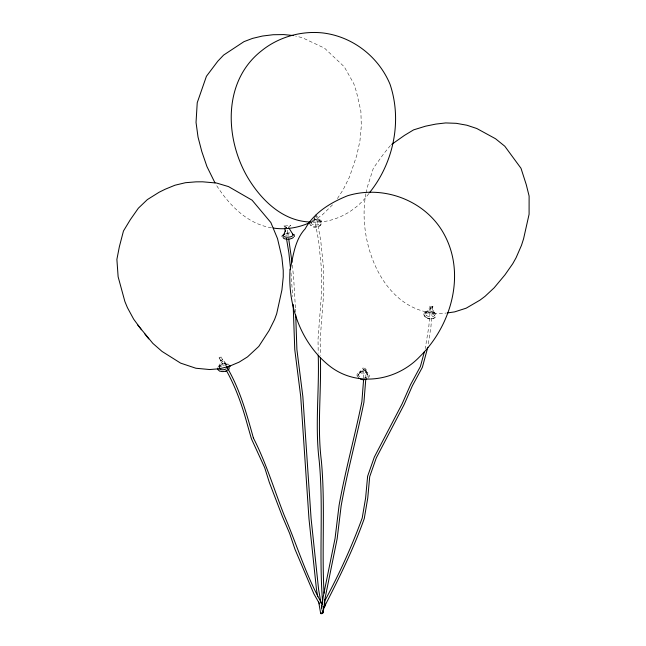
<?xml version="1.0" encoding="UTF-8"?>
<svg xmlns="http://www.w3.org/2000/svg" width="646" height="646" viewBox="0 0 646 646"><rect width="100%" height="100%" fill="white"/><g stroke="black" fill="none" stroke-linecap="round" stroke-linejoin="round"><path stroke-width="0.48" stroke-dasharray="3.23 2.42" d="M363.625 378.072L363.851 369.415M365.765 378.063L365.983 369.383M221.069 360.993L221.11 360.468M430.519 306.85L428.807 326.715L425.238 348.614M432.642 306.898L430.922 326.828L428.12 345.198M219.059 366.831L221.029 361.066M365.886 193.752C356.317 243.97 385.153 318.575 446.273 313.068M366.104 192.823L367.865 185.354L373.38 168.146L383.918 153.473L390.887 144.962M217.839 367.348C219.664 363.472 225.486 362.115 228.983 364.497M219.01 368.357L222.329 361.082L226.972 364.829M288.754 226.867L290.765 225.381L284.531 226.035L285.379 226.342L283.893 225.85L286.541 227.449L285.169 227.715M368.527 378.072C373.533 369.698 352.789 368.793 357.763 377.611M337.398 198.556L343.212 189.625L349.534 176.891L356.802 155.315L359.951 140.755L361.316 125.962L360.872 111.12L356.455 91.829L353.766 83.6L344.31 66.853L324.567 48.175L302.247 37.67L295.618 36.039M310.645 223.193L315.587 216.281L320.335 222.329M368.85 193.558C355.833 211.581 333.861 223.613 311.356 222.087M359.006 373.081L362.551 368.753M425.391 313.027L429.978 307.48L430.163 306.479L429.461 306.018L433.046 306.584C430.543 306.866 434.5 311.994 434.701 314.029M332.529 204.83L321.926 215.231L312.761 221.013M425.238 313.899L431.011 308.126L434.863 315.628M358.498 374.414L363.722 369.262L367.647 374.93M362.495 368.737C362.099 367.033 365.256 369.1 365.063 368.01L364.853 368.769L367.889 374.333M286.759 233.093L289.755 232.883M314.214 219.196C330.058 218.057 317.339 233.634 309.781 224.453M286.646 227.206L284.797 227.715M271.457 227.772C246.885 223.863 228.619 204.467 215.885 184.401M320.416 221.513L316.613 215.514M220.989 356.858A1.066 0.476 -29.8 0 1 219.801 358.005A1.066 0.476 -29.8 0 1 219.398 357.286A1.066 0.476 -29.8 0 1 220.989 356.858L226.342 366.201M219.139 357.908L223.992 366.371M221.102 360.42L220.666 359.927L221.15 360.621C224.202 357.173 222.151 361.485 227.796 364.74A4.861 2.826 -13.3 0 0 222.402 364.263A4.861 2.826 -13.3 0 0 218.913 367.598M286.541 227.449L286.582 227.804M315.918 214.512L320.699 240.264L323.339 266.055L323.84 291.386L320.166 339.449L320.359 355.381M314.384 218.001L318.599 240.667L321.207 266.209L321.7 291.265L318.026 339.344L318.203 353.289M287.252 230.194L288.229 236.04M292.315 265.183L293.647 277.748L295.424 308.199M290.999 272.903L292.686 296.506M295.464 309.168L295.593 312.099M311.17 222.466A5.297 2.972 -1.3 0 1 319.495 221.723A5.297 2.972 -1.3 0 1 318.397 226.423A5.297 2.972 -1.3 0 1 310.637 224.735M313.286 219.963A4.861 2.729 -1.3 0 1 320.287 221.287A4.861 2.729 -1.3 0 1 316.564 224.97A4.861 2.729 -1.3 0 1 310.855 222.369M359.765 376.852A4.861 3.077 5.3 0 1 360.436 372.185A4.861 3.077 5.3 0 1 367.606 373.816A4.861 3.077 5.3 0 1 364.449 377.918M357.965 376.925A5.297 3.351 5.3 0 1 363.076 372.992A5.297 3.351 5.3 0 1 368.163 377.506M219.519 367.517A5.297 3.077 -13.3 0 1 226.601 365.24M285.831 233.69A4.861 1.97 -4.7 0 1 290.676 233.359M285.758 235.305A5.297 2.148 -4.7 0 1 291.039 234.95M423.687 314.287C424.487 319.512 434.669 320.973 436.187 315.644C435.388 310.411 425.205 308.958 423.687 314.287M364.174 369.956A1.066 0.767 -0.4 0 0 365.951 369.585A1.066 0.767 -0.4 0 0 364.627 368.664A1.066 0.767 -0.4 0 0 364.174 369.956M430.882 307.23A1.058 0.517 3.8 0 0 432.618 307.028A1.058 0.517 3.8 0 0 431.245 306.365A1.058 0.517 3.8 0 0 430.882 307.23M426.118 317.428A5.297 2.818 8.9 0 0 434.879 317.097A5.297 2.818 8.9 0 0 428.411 312.914A5.297 2.818 8.9 0 0 426.118 317.428M426.675 315.684A4.861 2.592 8.9 0 0 434.726 315.385A4.861 2.592 8.9 0 0 428.774 311.542A4.861 2.592 8.9 0 0 426.675 315.684"/><path stroke-width="0.97" d="M363.577 379.993L361.873 401.723C354.815 436.349 345.319 470.498 339.085 505.317L335.056 538.441L323.105 597.3L321.514 609.065M365.717 379.985L363.932 402.224C356.891 436.849 347.387 471.007 341.153 505.834L337.147 538.772L325.188 597.639L323.25 612.037M282.027 236.501L282.472 235.176M309.426 223.145L309.765 221.82M424.479 351.432L420.409 366.476L410.541 384.717L402.135 403.798L374.325 457.077L367.622 476.272L365.62 497.953L362.212 518.011C351.892 546.274 339.433 573.64 325.188 600.102M427.805 347.241L422.379 367.299L412.439 385.67L404.041 404.743L376.263 457.957L369.706 476.683L367.744 498.106L364.247 518.625C353.152 549.988 338.294 579.664 323.153 609.178M294.374 236.557L294.051 234.385M283.562 235.047L285.484 230.541M369.407 192.791C393.543 163.042 402.369 120.786 390.022 84.246C378.524 56.606 352.458 36.434 322.685 32.93C301.165 30.628 278.434 37.097 261.63 50.735C222.571 81.13 224.703 138.624 247.935 177.876C261.364 200.187 282.803 221.255 310.379 222.022M229.136 369.076L225.559 371.321M391.686 144.397L404.461 135.394L413.585 129.878L425.52 126.188L435.832 124.089L445.683 122.934L456.278 123.321L466.888 125.227L476.805 128.514L495.522 138.737L504.809 146.238L520.999 168.291L526.272 184.667L529.114 196.069L529.09 214.262L523.567 238.85L521.483 245.335L516.073 257.77L512.763 263.689L504.97 274.841L494.166 287.801L485.041 296.336L480.043 300.091L466.21 308.166L454.639 311.881L447.266 312.955M310.015 222.523C298.589 227.78 285.718 229.952 273.242 228.054M293.72 35.578L283.788 34.577L273.121 34.731L262.454 36.039L252.513 38.397L243.97 41.651L223.621 55.08L217.783 61.217L206.421 76.285L197.232 102.714L196.037 122.393L198.039 137.122L201.81 151.568L206.954 166.587L214.973 182.842M219.713 371.216L217.977 369.673L217.662 368.551M137.388 324.583L152.868 343.406L162.049 351.44L180.589 363.109L195.883 368.244L209.74 369.544L219.301 368.769L228.829 366.492L239.101 362.148L247.483 356.907L258.771 346.442L269.116 330.494L274.574 319.512L276.682 313.754L281.922 289.973L283.247 276.876L283.239 270.311L281.858 257.237L277.514 238.608L270.844 222.515L252.093 200.187L228.531 186.605L216.547 183.036L202.642 181.809L195.996 181.849L185.483 182.705L174.985 185.216L165.239 189.213L159.142 192.225L147.345 199.606L138.349 208.206L130.314 219.688L123.467 230.985L119.349 246.772L116.886 259.385L118.129 276.779L124.896 301.569L127.415 307.633L133.665 319.156L141.482 329.767M144.93 334.071L148.733 338.892M292.929 234.409L288.673 227.658M226.342 366.201C239.65 388.343 246.562 413.448 253.434 438.141M226.415 370.594C235.604 387.067 241.992 404.985 246.95 423.146L251.423 438.796L264.69 467.656L269.39 482.562L282.342 516.364L289.618 533.378L294.947 549.173L313.891 593.86L319.6 603.953M322.427 604.64C306.261 576.547 297.087 545.159 284.288 515.524C274.082 489.579 266.128 462.835 253.377 437.964M229.742 365.442L230.057 366.565M321.03 603.227L318.607 589.483L311.089 518.544L302.837 396.442L296.894 349.518L295.715 315.03M321.377 605.189L321.724 607.151M322.241 610.09L322.766 613.038M317.719 596.654L316.508 589.758L308.966 518.665L300.721 396.579L294.77 349.623L293.139 304.331M318.591 601.579L320.674 613.401M288.714 238.963L292.008 262.284M284.838 228.627L285.322 231.543M286.453 238.342L288.875 252.917L290.571 268.906M324.05 593.165C321.619 549.157 325.423 504.849 321.369 460.913C317.041 426.417 321.442 391.92 320.384 357.375M324.583 599.956L325.043 605.77M322.685 603.017C318.704 555.835 323.67 508.257 319.245 461.107C314.844 425.851 319.423 390.588 318.228 355.276M322.007 612.739A1.066 0.436 -12.4 0 1 322.725 613.159A1.066 0.436 -12.4 0 1 321.433 613.7A1.066 0.436 -12.4 0 1 320.715 613.28M323.565 606.909A1.066 0.686 -29.5 0 1 323.234 608.266M322.935 611.423A1.066 0.856 7.1 0 1 321.918 612.812M324.72 605.286A1.066 0.711 -7.8 0 1 324.736 606.303A1.066 0.711 -7.8 0 1 323.234 606.424M366.791 378.936A5.297 3.351 5.3 0 1 365.693 379.404M364.417 379.67A5.297 3.351 5.3 0 1 360.411 379.105M359.321 378.508A5.297 3.351 5.3 0 1 358.49 377.765M229.249 367.526A5.297 3.077 -13.3 0 1 229.088 368.365M225.446 371.159A5.297 3.077 -13.3 0 1 220.407 371.159M228.466 366.072A4.861 2.826 -13.3 0 1 227.101 368.325M226.116 368.939A4.861 2.826 -13.3 0 1 219.575 368.931M293.486 237.203A5.297 2.148 -4.7 0 1 287.696 239.181A5.297 2.148 -4.7 0 1 283.118 237.357M292.452 233.965A4.861 1.97 -4.7 0 1 291.023 236.67A4.861 1.97 -4.7 0 1 284.531 236.767A4.861 1.97 -4.7 0 1 284.821 234.078M290.054 269.858C287.656 305.372 300.955 343.155 329.258 365.741C356.616 387.616 396.41 381.213 419.771 356.624C450.94 326.028 465.968 274.921 444.464 234.878C426.522 200.963 384.152 184.53 347.661 195.73C330.865 202.448 314.085 212.526 305.17 228.813C294.738 240.054 293.397 255.582 290.054 269.858"/></g></svg>
